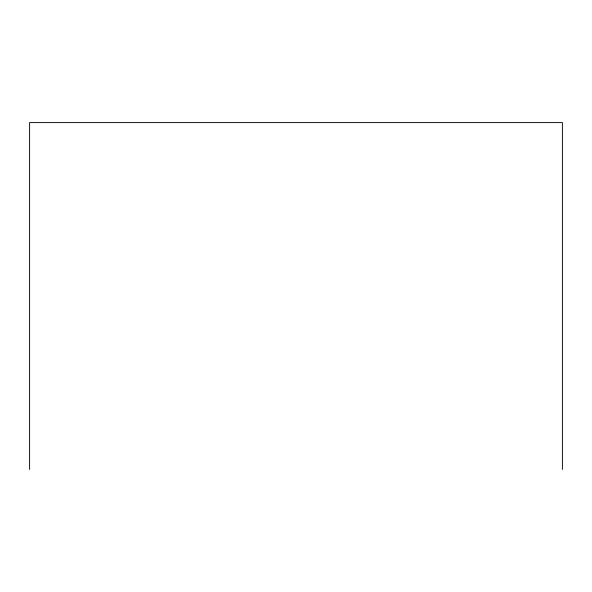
<?xml version="1.0" encoding="UTF-8"?>
<svg xmlns="http://www.w3.org/2000/svg" width="592" height="592" viewBox="0 0 592 592"><rect width="100%" height="100%" fill="white"/><g stroke="black" fill="none" stroke-linecap="round" stroke-linejoin="round"><path stroke-width="0.89" d="M562.4 469.397L562.4 122.603L29.6 122.603L29.6 469.397"/></g></svg>
